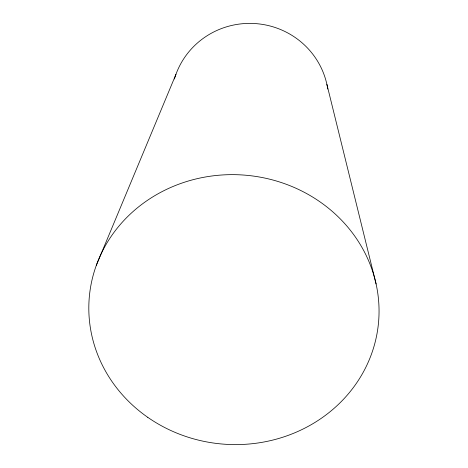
<?xml version="1.0" encoding="UTF-8"?>
<svg xmlns="http://www.w3.org/2000/svg" width="468" height="468" viewBox="0 0 468 468"><rect width="100%" height="100%" fill="white"/><g stroke="black" fill="none" stroke-linecap="round" stroke-linejoin="round"><path stroke-width="0.7" d="M96.344 265.286L175.945 74.342M326.892 84.345L376.091 283.965M174.412 79.01A78.665 77.08 4.4 0 1 255.019 23.558A78.665 77.08 4.4 0 1 327.781 89.037M147.753 417.321A145.179 134.919 4.4 0 0 378.138 326.249A145.179 134.919 4.4 0 0 175.909 185.305A145.179 134.919 4.4 0 0 147.753 417.321"/></g></svg>
